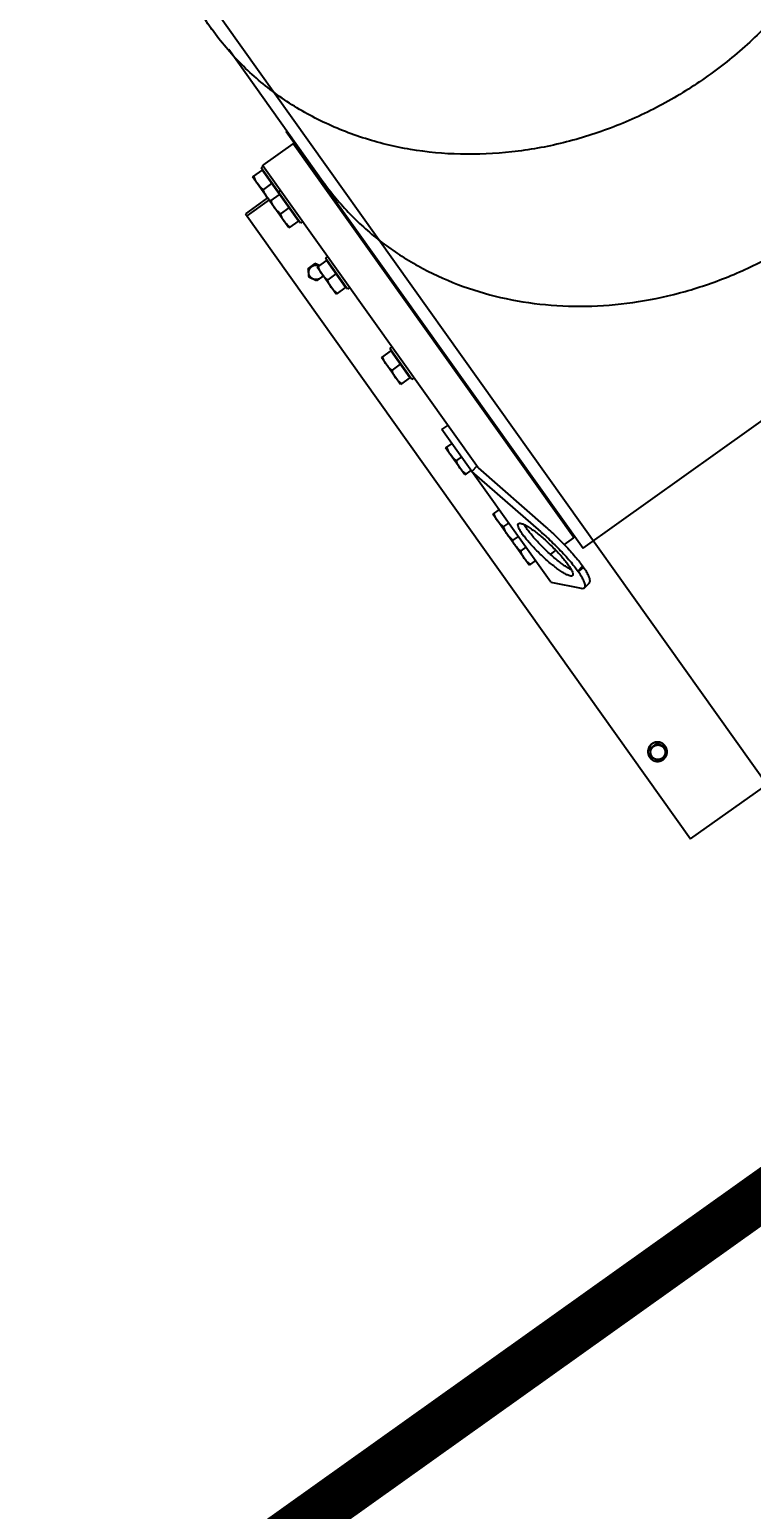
# Model space of a CAD drawing. Header units: feet. Extents: x 2321988 to 2329858, y 6722724 to 6730499.
# Drawn here: x 2326117.284 to 2326118.886, y 6726912.788 to 6726916.07 of the extents above; entities that cross this region are included whole.
import ezdxf

# ---------------------------------------------------------------- set-up
doc = ezdxf.new("R2010")
doc.units = ezdxf.units.FT
doc.header["$MEASUREMENT"] = 0
doc.header["$PDSIZE"] = 5
doc.layers.add('BESS Dimensions', color=3, linetype='Continuous')
doc.layers.add('C-BESS-EQUIPMENT', color=255, linetype='Continuous')
doc.styles.add('TG_DIMS', font='arial.ttf')
doc.dimstyles.new('TG-PROPOSED-ANNO', dxfattribs={"dimtxt": 0.1, "dimasz": 0.1, "dimexe": 0.05, "dimexo": 0.05, "dimgap": 0.02, "dimtad": 0, "dimtih": 1, "dimtoh": 1, "dimdsep": 46, "dimtxsty": 'TG_DIMS', "dimcen": 0, "dimclrd": 256, "dimclre": 256, "dimclrt": 256, "dimaunit": 1, "dimadec": 6, "dimazin": 2, "dimtfac": 1, "dimtofl": 0, "dimtmove": 1, "dimatfit": 3, "dimfxl": 1, "dimtolj": 1, "dimtzin": 0, "dimarcsym": 0})

# ---------------------------------------------------------------- blocks, each defined once
blk = doc.blocks.new('Midpoint Site Plan$0$141KV BREAKER')
at = {"linetype": 'Continuous'}
for p, q in [((26.739, 41.496), (6.31, 41.496)), ((6.31, 41.496), (6.31, 34.033)), ((26.673, 40.768), (26.673, 41.496)), ((26.739, 40.768), (26.739, 41.496)), ((8.708, 41.093), (8.697, 41.093)), ((8.904, 40.98), (8.708, 41.093)), ((8.904, 40.98), (8.893, 40.98)), ((8.904, 40.752), (8.904, 40.98)), ((24.392, 41.093), (24.381, 41.093)), ((24.588, 40.98), (24.392, 41.093)), ((24.588, 40.98), (24.577, 40.98)), ((24.588, 40.752), (24.588, 40.98)), ((8.708, 40.639), (8.697, 40.639)), ((8.708, 40.639), (8.904, 40.752)), ((8.904, 40.752), (8.893, 40.752)), ((14.743, 40.563), (14.743, 40.768)), ((14.743, 40.768), (16.409, 40.768)), ((15.18, 40.563), (15.18, 40.729)), ((15.534, 40.563), (15.534, 40.768)), ((15.971, 40.563), (15.971, 40.729)), ((16.409, 40.563), (16.409, 40.768)), ((17.695, 40.563), (17.695, 40.768)), ((17.695, 40.768), (18.57, 40.768)), ((18.132, 40.563), (18.132, 40.729)), ((18.57, 40.563), (18.57, 40.768)), ((20.647, 40.445), (20.647, 40.768)), ((20.647, 40.768), (21.521, 40.768)), ((21.084, 40.461), (21.084, 40.729)), ((21.521, 40.445), (21.521, 40.768)), ((23.599, 40.445), (23.599, 40.768)), ((23.599, 40.768), (24.473, 40.768)), ((24.036, 40.461), (24.036, 40.729)), ((24.473, 40.445), (24.473, 40.768)), ((24.473, 40.686), (24.588, 40.752)), ((24.588, 40.752), (24.577, 40.752)), ((25.759, 40.768), (27.425, 40.768)), ((25.759, 40.445), (25.759, 40.768)), ((26.197, 40.461), (26.197, 40.729)), ((26.634, 40.445), (26.634, 40.768)), ((26.988, 40.461), (26.988, 40.729)), ((27.425, 40.445), (27.425, 40.768)), ((14.04, 40.563), (13.437, 39.997)), ((14.04, 40.563), (19.027, 40.563)), ((15.275, 39.997), (17.658, 40.563)), ((17.638, 40.374), (15.309, 39.817)), ((17.638, 40.374), (27.509, 40.374)), ((17.693, 40.374), (17.658, 40.563)), ((19.027, 40.563), (19.027, 40.374)), ((20.577, 40.374), (20.577, 40.445)), ((20.577, 40.445), (21.591, 40.445)), ((20.647, 40.461), (21.521, 40.461)), ((21.591, 40.374), (21.591, 40.445)), ((23.529, 40.374), (23.529, 40.445)), ((23.529, 40.445), (24.543, 40.445)), ((23.599, 40.461), (24.473, 40.461)), ((24.543, 40.374), (24.543, 40.445)), ((25.69, 40.445), (27.495, 40.445)), ((25.69, 40.374), (25.69, 40.445)), ((25.759, 40.461), (27.425, 40.461)), ((26.704, 40.374), (26.704, 40.445)), ((27.495, 40.374), (27.495, 40.445)), ((27.519, 39.384), (27.519, 40.364)), ((13.428, 39.731), (13.394, 39.912)), ((14.649, 39.96), (14.649, 40.14)), ((13.9, 39.622), (13.855, 39.622)), ((14.649, 39.384), (14.649, 39.689)), ((27.893, 39.335), (14.275, 39.335)), ((14.275, 39.335), (14.275, 31.385)), ((14.659, 39.374), (27.509, 39.374)), ((14.787, 39.374), (14.787, 39.335)), ((30.566, 39.314), (26.246, 39.314)), ((27.381, 39.374), (27.381, 39.335)), ((27.893, 39.335), (27.893, 39.314))]:
    blk.add_line(p, q, dxfattribs=at)
for centre, start, end in [((27.509, 40.364), 0, 89.9999), ((14.659, 39.384), 180, 269.9999), ((27.509, 39.384), 270.0001, 0)]:
    blk.add_arc(centre, 0.00984, start, end, dxfattribs=at)
for points, start_tangent, end_tangent in [([(8.71, 41.122), (8.702, 41.122), (8.693, 41.121), (8.685, 41.121), (8.677, 41.12), (8.669, 41.119), (8.661, 41.117), (8.653, 41.115), (8.645, 41.114), (8.637, 41.111), (8.629, 41.109), (8.622, 41.106), (8.614, 41.103), (8.607, 41.1), (8.599, 41.097), (8.592, 41.093), (8.585, 41.089), (8.578, 41.085), (8.571, 41.08), (8.564, 41.076), (8.557, 41.071), (8.551, 41.066), (8.544, 41.061), (8.538, 41.055), (8.532, 41.05), (8.527, 41.044), (8.521, 41.038), (8.516, 41.032), (8.51, 41.026), (8.505, 41.019), (8.501, 41.012), (8.496, 41.006), (8.492, 40.999), (8.488, 40.992), (8.484, 40.984), (8.48, 40.977), (8.477, 40.97), (8.473, 40.962), (8.471, 40.954), (8.468, 40.947), (8.465, 40.939), (8.463, 40.931), (8.461, 40.923), (8.46, 40.915), (8.458, 40.907), (8.457, 40.899), (8.456, 40.891), (8.455, 40.882), (8.455, 40.874), (8.455, 40.866)], (-1, 0), (0, -1)), ([(8.501, 40.752), (8.501, 40.759), (8.501, 40.765), (8.501, 40.772), (8.5, 40.778), (8.5, 40.784), (8.5, 40.79), (8.5, 40.797), (8.5, 40.803), (8.5, 40.809), (8.5, 40.815), (8.5, 40.821), (8.5, 40.827), (8.5, 40.833), (8.5, 40.839), (8.5, 40.845), (8.5, 40.851), (8.5, 40.857), (8.5, 40.863), (8.5, 40.869), (8.5, 40.875), (8.5, 40.881), (8.5, 40.887), (8.5, 40.893), (8.5, 40.899), (8.5, 40.905), (8.5, 40.911), (8.5, 40.917), (8.5, 40.923), (8.5, 40.929), (8.5, 40.936), (8.5, 40.942), (8.5, 40.948), (8.5, 40.954), (8.501, 40.96), (8.501, 40.967), (8.501, 40.973), (8.501, 40.98)], (-0.025152, 0.999684), (0.025152, 0.999684)), ([(8.501, 40.98), (8.507, 40.983), (8.512, 40.986), (8.517, 40.989), (8.523, 40.992), (8.528, 40.996), (8.533, 40.999), (8.538, 41.002), (8.543, 41.005), (8.548, 41.008), (8.554, 41.011), (8.559, 41.014), (8.564, 41.017), (8.569, 41.02), (8.574, 41.023), (8.579, 41.026), (8.585, 41.029), (8.59, 41.032), (8.595, 41.035), (8.6, 41.038), (8.605, 41.041), (8.611, 41.044), (8.616, 41.047), (8.621, 41.05), (8.626, 41.053), (8.632, 41.056), (8.637, 41.059), (8.642, 41.062), (8.647, 41.065), (8.653, 41.068), (8.658, 41.071), (8.663, 41.074), (8.669, 41.077), (8.674, 41.081), (8.68, 41.084), (8.686, 41.087), (8.691, 41.09), (8.697, 41.093)], (0.858641, 0.512578), (0.87134, 0.49068)), ([(8.695, 40.671), (8.689, 40.671), (8.682, 40.672), (8.676, 40.672), (8.669, 40.673), (8.662, 40.674), (8.656, 40.675), (8.65, 40.677), (8.643, 40.678), (8.637, 40.68), (8.63, 40.682), (8.624, 40.685), (8.618, 40.687), (8.612, 40.69), (8.606, 40.693), (8.6, 40.696), (8.595, 40.7), (8.589, 40.703), (8.584, 40.707), (8.578, 40.711), (8.573, 40.715), (8.568, 40.719), (8.563, 40.724), (8.558, 40.728), (8.554, 40.733), (8.549, 40.738), (8.545, 40.743), (8.541, 40.748), (8.537, 40.754), (8.533, 40.759), (8.53, 40.765), (8.526, 40.771), (8.523, 40.776), (8.52, 40.782), (8.517, 40.788), (8.515, 40.795), (8.513, 40.801), (8.51, 40.807), (8.509, 40.814), (8.507, 40.82), (8.505, 40.826), (8.504, 40.833), (8.503, 40.84), (8.502, 40.846), (8.502, 40.853), (8.501, 40.859), (8.501, 40.866), (8.501, 40.873), (8.502, 40.879), (8.502, 40.886), (8.503, 40.893), (8.504, 40.899), (8.505, 40.906), (8.507, 40.912), (8.509, 40.919), (8.51, 40.925), (8.513, 40.931), (8.515, 40.938), (8.517, 40.944), (8.52, 40.95), (8.523, 40.956), (8.526, 40.962), (8.53, 40.967), (8.533, 40.973), (8.537, 40.978), (8.541, 40.984), (8.545, 40.989), (8.549, 40.994), (8.554, 40.999), (8.558, 41.004), (8.563, 41.008), (8.568, 41.013), (8.573, 41.017), (8.578, 41.021), (8.584, 41.025), (8.589, 41.029), (8.595, 41.033), (8.6, 41.036), (8.606, 41.039), (8.612, 41.042), (8.618, 41.045), (8.624, 41.047), (8.63, 41.05), (8.637, 41.052), (8.643, 41.054), (8.65, 41.055), (8.656, 41.057), (8.662, 41.058), (8.669, 41.059), (8.676, 41.06), (8.682, 41.06), (8.689, 41.061), (8.695, 41.061)], (-1, 0), (1, 0)), ([(8.695, 41.061), (8.702, 41.061), (8.709, 41.06), (8.715, 41.06), (8.722, 41.059), (8.728, 41.058), (8.735, 41.057), (8.741, 41.055), (8.748, 41.054), (8.754, 41.052), (8.76, 41.05), (8.767, 41.047), (8.773, 41.045), (8.779, 41.042), (8.785, 41.039), (8.791, 41.036), (8.796, 41.033), (8.802, 41.029), (8.807, 41.025), (8.813, 41.021), (8.818, 41.017), (8.823, 41.013), (8.828, 41.008), (8.833, 41.004), (8.837, 40.999), (8.842, 40.994), (8.846, 40.989), (8.85, 40.984), (8.854, 40.978), (8.858, 40.973), (8.861, 40.967), (8.865, 40.962), (8.868, 40.956), (8.871, 40.95), (8.873, 40.944), (8.876, 40.938), (8.878, 40.931), (8.88, 40.925), (8.882, 40.919), (8.884, 40.912), (8.885, 40.906), (8.887, 40.899), (8.888, 40.893), (8.889, 40.886), (8.889, 40.879), (8.889, 40.873), (8.89, 40.866), (8.889, 40.859), (8.889, 40.853), (8.889, 40.846), (8.888, 40.84), (8.887, 40.833), (8.885, 40.826), (8.884, 40.82), (8.882, 40.814), (8.88, 40.807), (8.878, 40.801), (8.876, 40.795), (8.873, 40.788), (8.871, 40.782), (8.868, 40.776), (8.865, 40.771), (8.861, 40.765), (8.858, 40.759), (8.854, 40.754), (8.85, 40.748), (8.846, 40.743), (8.842, 40.738), (8.837, 40.733), (8.833, 40.728), (8.828, 40.724), (8.823, 40.719), (8.818, 40.715), (8.813, 40.711), (8.807, 40.707), (8.802, 40.703), (8.796, 40.7), (8.791, 40.696), (8.785, 40.693), (8.779, 40.69), (8.773, 40.687), (8.767, 40.685), (8.76, 40.682), (8.754, 40.68), (8.748, 40.678), (8.741, 40.677), (8.735, 40.675), (8.728, 40.674), (8.722, 40.673), (8.715, 40.672), (8.709, 40.672), (8.702, 40.671), (8.695, 40.671)], (1, 0), (-1, 0)), ([(8.697, 41.093), (8.703, 41.09), (8.708, 41.087), (8.713, 41.084), (8.719, 41.081), (8.724, 41.077), (8.729, 41.074), (8.734, 41.071), (8.739, 41.068), (8.745, 41.065), (8.75, 41.062), (8.755, 41.059), (8.76, 41.056), (8.765, 41.053), (8.77, 41.05), (8.775, 41.047), (8.781, 41.044), (8.786, 41.041), (8.791, 41.038), (8.796, 41.035), (8.801, 41.032), (8.807, 41.029), (8.812, 41.026), (8.817, 41.023), (8.822, 41.02), (8.828, 41.017), (8.833, 41.014), (8.838, 41.011), (8.843, 41.008), (8.849, 41.005), (8.854, 41.002), (8.86, 40.999), (8.865, 40.996), (8.87, 40.992), (8.876, 40.989), (8.882, 40.986), (8.887, 40.983), (8.893, 40.98)], (0.858641, -0.512578), (0.87134, -0.49068)), ([(8.965, 40.866), (8.964, 40.874), (8.964, 40.882), (8.963, 40.891), (8.962, 40.899), (8.961, 40.907), (8.96, 40.915), (8.958, 40.923), (8.956, 40.931), (8.954, 40.939), (8.952, 40.947), (8.949, 40.954), (8.946, 40.962), (8.943, 40.97), (8.939, 40.977), (8.936, 40.984), (8.932, 40.992), (8.928, 40.999), (8.923, 41.006), (8.919, 41.012), (8.914, 41.019), (8.909, 41.026), (8.904, 41.032), (8.898, 41.038), (8.893, 41.044), (8.887, 41.05), (8.881, 41.055), (8.875, 41.061), (8.869, 41.066), (8.862, 41.071), (8.856, 41.076), (8.849, 41.08), (8.842, 41.085), (8.835, 41.089), (8.828, 41.093), (8.82, 41.097), (8.813, 41.1), (8.805, 41.103), (8.798, 41.106), (8.79, 41.109), (8.782, 41.111), (8.774, 41.114), (8.766, 41.115), (8.758, 41.117), (8.75, 41.119), (8.742, 41.12), (8.734, 41.121), (8.726, 41.121), (8.718, 41.122), (8.71, 41.122)], (0, 1), (-1, 0)), ([(8.971, 40.866), (8.97, 40.874), (8.97, 40.882), (8.969, 40.891), (8.968, 40.899), (8.967, 40.907), (8.966, 40.915), (8.964, 40.923), (8.962, 40.931), (8.96, 40.939), (8.958, 40.947), (8.955, 40.954), (8.952, 40.962), (8.949, 40.97), (8.945, 40.977), (8.942, 40.984), (8.938, 40.992), (8.934, 40.999), (8.929, 41.006), (8.925, 41.012), (8.92, 41.019), (8.915, 41.026), (8.91, 41.032), (8.904, 41.038), (8.899, 41.044), (8.893, 41.05), (8.887, 41.055), (8.881, 41.061), (8.875, 41.066), (8.868, 41.071), (8.862, 41.076), (8.855, 41.08), (8.848, 41.085), (8.841, 41.089), (8.834, 41.093), (8.826, 41.097), (8.819, 41.1), (8.811, 41.103), (8.804, 41.106), (8.796, 41.109), (8.788, 41.111), (8.78, 41.114), (8.772, 41.115), (8.764, 41.117), (8.756, 41.119), (8.748, 41.12), (8.74, 41.121), (8.732, 41.121), (8.724, 41.122), (8.716, 41.122)], (0, 1), (-1, 0)), ([(8.893, 40.98), (8.893, 40.973), (8.893, 40.967), (8.893, 40.96), (8.893, 40.954), (8.892, 40.948), (8.892, 40.942), (8.892, 40.936), (8.892, 40.929), (8.892, 40.923), (8.892, 40.917), (8.892, 40.911), (8.892, 40.905), (8.892, 40.899), (8.892, 40.893), (8.892, 40.887), (8.892, 40.881), (8.892, 40.875), (8.892, 40.869), (8.892, 40.863), (8.892, 40.857), (8.892, 40.851), (8.892, 40.845), (8.892, 40.839), (8.892, 40.833), (8.892, 40.827), (8.892, 40.821), (8.892, 40.815), (8.892, 40.809), (8.892, 40.803), (8.892, 40.797), (8.892, 40.79), (8.892, 40.784), (8.893, 40.778), (8.893, 40.772), (8.893, 40.765), (8.893, 40.759), (8.893, 40.752)], (-0.025152, -0.999684), (0.025152, -0.999684)), ([(24.184, 40.768), (24.184, 40.772), (24.184, 40.778), (24.184, 40.784), (24.184, 40.79), (24.184, 40.797), (24.184, 40.803), (24.183, 40.809), (24.183, 40.815), (24.183, 40.821), (24.183, 40.827), (24.183, 40.833), (24.183, 40.839), (24.183, 40.845), (24.183, 40.851), (24.183, 40.857), (24.183, 40.863), (24.183, 40.869), (24.183, 40.875), (24.183, 40.881), (24.183, 40.887), (24.183, 40.893), (24.183, 40.899), (24.183, 40.905), (24.183, 40.911), (24.183, 40.917), (24.183, 40.923), (24.184, 40.929), (24.184, 40.936), (24.184, 40.942), (24.184, 40.948), (24.184, 40.954), (24.184, 40.96), (24.184, 40.967), (24.184, 40.973), (24.185, 40.98)], (-0.022443, 0.999748), (0.025152, 0.999684)), ([(24.185, 40.98), (24.19, 40.983), (24.195, 40.986), (24.201, 40.989), (24.206, 40.992), (24.211, 40.996), (24.217, 40.999), (24.222, 41.002), (24.227, 41.005), (24.232, 41.008), (24.237, 41.011), (24.242, 41.014), (24.247, 41.017), (24.253, 41.02), (24.258, 41.023), (24.263, 41.026), (24.268, 41.029), (24.273, 41.032), (24.278, 41.035), (24.284, 41.038), (24.289, 41.041), (24.294, 41.044), (24.299, 41.047), (24.305, 41.05), (24.31, 41.053), (24.315, 41.056), (24.32, 41.059), (24.326, 41.062), (24.331, 41.065), (24.336, 41.068), (24.342, 41.071), (24.347, 41.074), (24.352, 41.077), (24.358, 41.081), (24.364, 41.084), (24.369, 41.087), (24.375, 41.09), (24.381, 41.093)], (0.858641, 0.512578), (0.87134, 0.49068)), ([(24.211, 40.768), (24.21, 40.771), (24.207, 40.776), (24.204, 40.782), (24.201, 40.788), (24.198, 40.795), (24.196, 40.801), (24.194, 40.807), (24.192, 40.814), (24.19, 40.82), (24.189, 40.826), (24.188, 40.833), (24.187, 40.84), (24.186, 40.846), (24.185, 40.853), (24.185, 40.859), (24.185, 40.866), (24.185, 40.873), (24.185, 40.879), (24.186, 40.886), (24.187, 40.893), (24.188, 40.899), (24.189, 40.906), (24.19, 40.912), (24.192, 40.919), (24.194, 40.925), (24.196, 40.931), (24.198, 40.938), (24.201, 40.944), (24.204, 40.95), (24.207, 40.956), (24.21, 40.962), (24.213, 40.967), (24.217, 40.973), (24.22, 40.978), (24.224, 40.984), (24.228, 40.989), (24.233, 40.994), (24.237, 40.999), (24.242, 41.004), (24.247, 41.008), (24.251, 41.013), (24.257, 41.017), (24.262, 41.021), (24.267, 41.025), (24.273, 41.029), (24.278, 41.033), (24.284, 41.036), (24.29, 41.039), (24.296, 41.042), (24.302, 41.045), (24.308, 41.047), (24.314, 41.05), (24.32, 41.052), (24.327, 41.054), (24.333, 41.055), (24.34, 41.057), (24.346, 41.058), (24.353, 41.059), (24.359, 41.06), (24.366, 41.06), (24.372, 41.061), (24.379, 41.061)], (-0.502155, 0.864778), (1, 0)), ([(24.379, 41.061), (24.386, 41.061), (24.392, 41.06), (24.399, 41.06), (24.405, 41.059), (24.412, 41.058), (24.418, 41.057), (24.425, 41.055), (24.431, 41.054), (24.438, 41.052), (24.444, 41.05), (24.45, 41.047), (24.456, 41.045), (24.462, 41.042), (24.468, 41.039), (24.474, 41.036), (24.48, 41.033), (24.485, 41.029), (24.491, 41.025), (24.496, 41.021), (24.501, 41.017), (24.507, 41.013), (24.511, 41.008), (24.516, 41.004), (24.521, 40.999), (24.525, 40.994), (24.53, 40.989), (24.534, 40.984), (24.538, 40.978), (24.541, 40.973), (24.545, 40.967), (24.548, 40.962), (24.551, 40.956), (24.554, 40.95), (24.557, 40.944), (24.56, 40.938), (24.562, 40.931), (24.564, 40.925), (24.566, 40.919), (24.568, 40.912), (24.569, 40.906), (24.57, 40.899), (24.571, 40.893), (24.572, 40.886), (24.573, 40.879), (24.573, 40.873), (24.573, 40.866), (24.573, 40.859), (24.573, 40.853), (24.572, 40.846), (24.571, 40.84), (24.57, 40.833), (24.569, 40.826), (24.568, 40.82), (24.566, 40.814), (24.564, 40.807), (24.562, 40.801), (24.56, 40.795), (24.557, 40.788), (24.554, 40.782), (24.551, 40.776), (24.548, 40.771), (24.545, 40.765), (24.541, 40.759), (24.538, 40.754), (24.534, 40.748), (24.53, 40.743), (24.525, 40.738), (24.521, 40.733), (24.516, 40.728), (24.511, 40.724), (24.507, 40.719), (24.501, 40.715), (24.496, 40.711), (24.491, 40.707), (24.485, 40.703), (24.48, 40.7), (24.474, 40.696), (24.473, 40.696)], (1, 0), (-0.873242, -0.487286)), ([(24.381, 41.093), (24.386, 41.09), (24.392, 41.087), (24.397, 41.084), (24.402, 41.081), (24.407, 41.077), (24.413, 41.074), (24.418, 41.071), (24.423, 41.068), (24.428, 41.065), (24.433, 41.062), (24.438, 41.059), (24.444, 41.056), (24.449, 41.053), (24.454, 41.05), (24.459, 41.047), (24.464, 41.044), (24.469, 41.041), (24.475, 41.038), (24.48, 41.035), (24.485, 41.032), (24.49, 41.029), (24.495, 41.026), (24.501, 41.023), (24.506, 41.02), (24.511, 41.017), (24.516, 41.014), (24.522, 41.011), (24.527, 41.008), (24.532, 41.005), (24.538, 41.002), (24.543, 40.999), (24.549, 40.996), (24.554, 40.992), (24.56, 40.989), (24.565, 40.986), (24.571, 40.983), (24.577, 40.98)], (0.858641, -0.512578), (0.87134, -0.49068)), ([(24.577, 40.98), (24.577, 40.973), (24.576, 40.967), (24.576, 40.96), (24.576, 40.954), (24.576, 40.948), (24.576, 40.942), (24.576, 40.936), (24.576, 40.929), (24.576, 40.923), (24.575, 40.917), (24.575, 40.911), (24.575, 40.905), (24.575, 40.899), (24.575, 40.893), (24.575, 40.887), (24.575, 40.881), (24.575, 40.875), (24.575, 40.869), (24.575, 40.863), (24.575, 40.857), (24.575, 40.851), (24.575, 40.845), (24.575, 40.839), (24.575, 40.833), (24.575, 40.827), (24.575, 40.821), (24.575, 40.815), (24.576, 40.809), (24.576, 40.803), (24.576, 40.797), (24.576, 40.79), (24.576, 40.784), (24.576, 40.778), (24.576, 40.772), (24.576, 40.765), (24.577, 40.759), (24.577, 40.752)], (-0.025152, -0.999684), (0.025152, -0.999684)), ([(8.455, 40.866), (8.455, 40.858), (8.455, 40.85), (8.456, 40.842), (8.457, 40.833), (8.458, 40.825), (8.46, 40.817), (8.461, 40.809), (8.463, 40.801), (8.465, 40.793), (8.468, 40.785), (8.471, 40.778), (8.473, 40.77), (8.477, 40.763), (8.48, 40.755), (8.484, 40.748), (8.488, 40.741), (8.492, 40.733), (8.496, 40.727), (8.501, 40.72), (8.505, 40.713), (8.51, 40.707), (8.516, 40.7), (8.521, 40.694), (8.527, 40.688), (8.532, 40.682), (8.538, 40.677), (8.544, 40.671), (8.551, 40.666), (8.557, 40.661), (8.564, 40.656), (8.571, 40.652), (8.578, 40.647), (8.585, 40.643), (8.592, 40.639), (8.599, 40.636), (8.607, 40.632), (8.614, 40.629), (8.622, 40.626), (8.629, 40.623), (8.637, 40.621), (8.645, 40.619), (8.653, 40.617), (8.661, 40.615), (8.669, 40.614), (8.677, 40.612), (8.685, 40.611), (8.693, 40.611), (8.702, 40.61), (8.71, 40.61)], (0, -1), (1, 0)), ([(8.697, 40.639), (8.691, 40.642), (8.686, 40.645), (8.68, 40.648), (8.674, 40.652), (8.669, 40.655), (8.663, 40.658), (8.658, 40.661), (8.653, 40.664), (8.647, 40.667), (8.642, 40.67), (8.637, 40.673), (8.632, 40.676), (8.626, 40.679), (8.621, 40.682), (8.616, 40.685), (8.611, 40.688), (8.605, 40.691), (8.6, 40.694), (8.595, 40.697), (8.59, 40.7), (8.585, 40.703), (8.579, 40.706), (8.574, 40.709), (8.569, 40.712), (8.564, 40.715), (8.559, 40.718), (8.554, 40.721), (8.548, 40.724), (8.543, 40.727), (8.538, 40.73), (8.533, 40.733), (8.528, 40.737), (8.523, 40.74), (8.517, 40.743), (8.512, 40.746), (8.507, 40.749), (8.501, 40.752)], (-0.87134, 0.49068), (-0.858641, 0.512578)), ([(8.893, 40.752), (8.887, 40.749), (8.882, 40.746), (8.876, 40.743), (8.87, 40.74), (8.865, 40.737), (8.86, 40.733), (8.854, 40.73), (8.849, 40.727), (8.843, 40.724), (8.838, 40.721), (8.833, 40.718), (8.828, 40.715), (8.822, 40.712), (8.817, 40.709), (8.812, 40.706), (8.807, 40.703), (8.801, 40.7), (8.796, 40.697), (8.791, 40.694), (8.786, 40.691), (8.781, 40.688), (8.775, 40.685), (8.77, 40.682), (8.765, 40.679), (8.76, 40.676), (8.755, 40.673), (8.75, 40.67), (8.745, 40.667), (8.739, 40.664), (8.734, 40.661), (8.729, 40.658), (8.724, 40.655), (8.719, 40.652), (8.713, 40.648), (8.708, 40.645), (8.703, 40.642), (8.697, 40.639)], (-0.87134, -0.49068), (-0.858641, -0.512578)), ([(8.71, 40.61), (8.718, 40.61), (8.726, 40.611), (8.734, 40.611), (8.742, 40.612), (8.75, 40.614), (8.758, 40.615), (8.766, 40.617), (8.774, 40.619), (8.782, 40.621), (8.79, 40.623), (8.798, 40.626), (8.805, 40.629), (8.813, 40.632), (8.82, 40.636), (8.828, 40.639), (8.835, 40.643), (8.842, 40.647), (8.849, 40.652), (8.856, 40.656), (8.862, 40.661), (8.869, 40.666), (8.875, 40.671), (8.881, 40.677), (8.887, 40.682), (8.893, 40.688), (8.898, 40.694), (8.904, 40.7), (8.909, 40.707), (8.914, 40.713), (8.919, 40.72), (8.923, 40.727), (8.928, 40.733), (8.932, 40.741), (8.936, 40.748), (8.939, 40.755), (8.943, 40.763), (8.946, 40.77), (8.949, 40.778), (8.952, 40.785), (8.954, 40.793), (8.956, 40.801), (8.958, 40.809), (8.96, 40.817), (8.961, 40.825), (8.962, 40.833), (8.963, 40.842), (8.964, 40.85), (8.964, 40.858), (8.965, 40.866)], (1, 0), (0, 1)), ([(8.716, 40.61), (8.724, 40.61), (8.732, 40.611), (8.74, 40.611), (8.748, 40.612), (8.756, 40.614), (8.764, 40.615), (8.772, 40.617), (8.78, 40.619), (8.788, 40.621), (8.796, 40.623), (8.804, 40.626), (8.811, 40.629), (8.819, 40.632), (8.826, 40.636), (8.834, 40.639), (8.841, 40.643), (8.848, 40.647), (8.855, 40.652), (8.862, 40.656), (8.868, 40.661), (8.875, 40.666), (8.881, 40.671), (8.887, 40.677), (8.893, 40.682), (8.899, 40.688), (8.904, 40.694), (8.91, 40.7), (8.915, 40.707), (8.92, 40.713), (8.925, 40.72), (8.929, 40.727), (8.934, 40.733), (8.938, 40.741), (8.942, 40.748), (8.945, 40.755), (8.949, 40.763), (8.952, 40.77), (8.955, 40.778), (8.958, 40.785), (8.96, 40.793), (8.962, 40.801), (8.964, 40.809), (8.966, 40.817), (8.967, 40.825), (8.968, 40.833), (8.969, 40.842), (8.97, 40.85), (8.97, 40.858), (8.971, 40.866)], (1, 0), (0, 1)), ([(14.743, 40.729), (14.8, 40.746), (14.854, 40.758), (14.908, 40.765), (14.962, 40.768)], (0.948683, 0.316228), (1, 0)), ([(14.962, 40.768), (15.004, 40.766), (15.047, 40.762), (15.091, 40.754), (15.135, 40.743), (15.18, 40.729)], (1, 0), (0.948683, -0.316228)), ([(15.18, 40.729), (15.237, 40.746), (15.292, 40.758), (15.345, 40.765), (15.399, 40.768)], (0.948683, 0.316228), (1, 0)), ([(15.399, 40.768), (15.442, 40.766), (15.485, 40.762), (15.528, 40.754), (15.534, 40.752)], (1, 0), (0.975877, -0.21832)), ([(15.534, 40.729), (15.591, 40.746), (15.645, 40.758), (15.699, 40.765), (15.753, 40.768)], (0.948683, 0.316228), (1, 0)), ([(15.753, 40.768), (15.795, 40.766), (15.838, 40.762), (15.882, 40.754), (15.926, 40.743), (15.971, 40.729)], (1, 0), (0.948683, -0.316228)), ([(15.971, 40.729), (16.028, 40.746), (16.083, 40.758), (16.136, 40.765), (16.19, 40.768)], (0.948683, 0.316228), (1, 0)), ([(16.19, 40.768), (16.233, 40.766), (16.276, 40.762), (16.319, 40.754), (16.363, 40.743), (16.409, 40.729)], (1, 0), (0.948683, -0.316228)), ([(17.695, 40.729), (17.752, 40.746), (17.806, 40.758), (17.86, 40.765), (17.913, 40.768)], (0.948683, 0.316228), (1, 0)), ([(17.913, 40.768), (17.956, 40.766), (17.999, 40.762), (18.042, 40.754), (18.087, 40.743), (18.132, 40.729)], (1, 0), (0.948683, -0.316228)), ([(18.132, 40.729), (18.189, 40.746), (18.243, 40.758), (18.297, 40.765), (18.351, 40.768)], (0.948683, 0.316228), (1, 0)), ([(18.351, 40.768), (18.394, 40.766), (18.437, 40.762), (18.48, 40.754), (18.524, 40.743), (18.57, 40.729)], (1, 0), (0.948683, -0.316228)), ([(20.647, 40.729), (20.703, 40.746), (20.758, 40.758), (20.812, 40.765), (20.865, 40.768)], (0.948683, 0.316228), (1, 0)), ([(20.865, 40.768), (20.908, 40.766), (20.951, 40.762), (20.994, 40.754), (21.038, 40.743), (21.084, 40.729)], (1, 0), (0.948683, -0.316228)), ([(21.084, 40.729), (21.141, 40.746), (21.195, 40.758), (21.249, 40.765), (21.303, 40.768)], (0.948683, 0.316228), (1, 0)), ([(21.303, 40.768), (21.346, 40.766), (21.389, 40.762), (21.432, 40.754), (21.476, 40.743), (21.521, 40.729)], (1, 0), (0.948683, -0.316228)), ([(23.599, 40.729), (23.655, 40.746), (23.71, 40.758), (23.764, 40.765), (23.817, 40.768)], (0.948683, 0.316228), (1, 0)), ([(23.817, 40.768), (23.86, 40.766), (23.903, 40.762), (23.946, 40.754), (23.99, 40.743), (24.036, 40.729)], (1, 0), (0.948683, -0.316228)), ([(24.036, 40.729), (24.093, 40.746), (24.147, 40.758), (24.201, 40.765), (24.255, 40.768)], (0.948683, 0.316228), (1, 0)), ([(24.255, 40.768), (24.298, 40.766), (24.34, 40.762), (24.384, 40.754), (24.428, 40.743), (24.473, 40.729)], (1, 0), (0.948683, -0.316228)), ([(24.577, 40.752), (24.571, 40.749), (24.565, 40.746), (24.56, 40.743), (24.554, 40.74), (24.549, 40.737), (24.543, 40.733), (24.538, 40.73), (24.532, 40.727), (24.527, 40.724), (24.522, 40.721), (24.516, 40.718), (24.511, 40.715), (24.506, 40.712), (24.501, 40.709), (24.495, 40.706), (24.49, 40.703), (24.485, 40.7), (24.48, 40.697), (24.475, 40.694), (24.473, 40.693)], (-0.87134, -0.49068), (-0.864911, -0.501925)), ([(25.759, 40.729), (25.816, 40.746), (25.871, 40.758), (25.925, 40.765), (25.978, 40.768)], (0.948683, 0.316228), (1, 0)), ([(25.978, 40.768), (26.021, 40.766), (26.064, 40.762), (26.107, 40.754), (26.151, 40.743), (26.197, 40.729)], (1, 0), (0.948683, -0.316228)), ([(26.197, 40.729), (26.254, 40.746), (26.308, 40.758), (26.362, 40.765), (26.416, 40.768)], (0.948683, 0.316228), (1, 0)), ([(26.416, 40.768), (26.458, 40.766), (26.501, 40.762), (26.545, 40.754), (26.589, 40.743), (26.634, 40.729)], (1, 0), (0.948683, -0.316228)), ([(26.634, 40.752), (26.662, 40.758), (26.716, 40.765), (26.769, 40.768)], (0.97585, 0.218443), (1, 0)), ([(26.769, 40.768), (26.812, 40.766), (26.855, 40.762), (26.898, 40.754), (26.942, 40.743), (26.988, 40.729)], (1, 0), (0.948683, -0.316228)), ([(26.988, 40.729), (27.045, 40.746), (27.099, 40.758), (27.153, 40.765), (27.207, 40.768)], (0.948683, 0.316228), (1, 0)), ([(27.207, 40.768), (27.249, 40.766), (27.292, 40.762), (27.336, 40.754), (27.38, 40.743), (27.425, 40.729)], (1, 0), (0.948683, -0.316228)), ([(13.843, 39.989), (13.842, 40), (13.859, 40.033), (13.903, 40.071), (13.972, 40.111), (14.064, 40.154), (14.176, 40.196), (14.307, 40.238), (14.451, 40.279), (14.606, 40.316), (14.767, 40.35), (14.929, 40.379), (15.088, 40.402), (15.241, 40.42), (15.382, 40.43), (15.507, 40.434)], (-0.220257, 0.975442), (1, 0)), ([(13.993, 39.925), (14.005, 39.932), (14.097, 39.975), (14.21, 40.018), (14.341, 40.06), (14.485, 40.101), (14.64, 40.139), (14.8, 40.173), (14.963, 40.202), (15.122, 40.225), (15.274, 40.242), (15.415, 40.253), (15.541, 40.257)], (0.880234, 0.474539), (1, 0)), ([(15.806, 40.361), (15.807, 40.35), (15.79, 40.316), (15.746, 40.279), (15.677, 40.238), (15.585, 40.196), (15.472, 40.154), (15.342, 40.111), (15.197, 40.071), (15.043, 40.033), (14.882, 40), (14.72, 39.971), (14.56, 39.947), (14.408, 39.93), (14.267, 39.92), (14.142, 39.916)], (0.220257, -0.975442), (-1, 0)), ([(15.507, 40.434), (15.614, 40.43), (15.7, 40.42), (15.761, 40.402), (15.797, 40.379), (15.806, 40.361)], (1, 0), (0.220257, -0.975442)), ([(15.541, 40.257), (15.648, 40.253), (15.693, 40.249)], (1, 0), (0.99259, -0.121511)), ([(13.437, 39.997), (13.4, 39.949), (13.394, 39.912)], (-0.728979, -0.684537), (0.159012, -0.987277)), ([(13.394, 39.912), (13.395, 39.907), (13.424, 39.871), (13.484, 39.842), (13.576, 39.82), (13.696, 39.807), (13.843, 39.803)], (0.159012, -0.987277), (1, 0)), ([(13.855, 39.622), (13.853, 39.638), (13.851, 39.653), (13.849, 39.668), (13.848, 39.681), (13.847, 39.693), (13.845, 39.704), (13.844, 39.714), (13.843, 39.724), (13.843, 39.732), (13.842, 39.741), (13.841, 39.755), (13.84, 39.767), (13.84, 39.778), (13.84, 39.787), (13.843, 39.803)], (-0.12736, 0.991857), (1, 0.000023)), ([(15.275, 39.997), (15.059, 39.949), (14.839, 39.907), (14.619, 39.871), (14.405, 39.842), (14.202, 39.82), (14.013, 39.807), (13.843, 39.803)], (-0.972967, -0.230944), (-1, 0)), ([(14.142, 39.916), (14.035, 39.92), (13.949, 39.93), (13.887, 39.947), (13.851, 39.971), (13.843, 39.989)], (-1, 0), (-0.220257, 0.975442)), ([(13.9, 39.622), (13.896, 39.638), (13.892, 39.653), (13.889, 39.668), (13.885, 39.681), (13.882, 39.693), (13.879, 39.704), (13.876, 39.714), (13.873, 39.724), (13.871, 39.732), (13.868, 39.741), (13.864, 39.755), (13.86, 39.767), (13.856, 39.778), (13.853, 39.787), (13.85, 39.794), (13.843, 39.803)], (-0.245539, 0.969387), (-1, 0)), ([(15.309, 39.817), (15.098, 39.77), (14.882, 39.728), (14.667, 39.692), (14.457, 39.663), (14.256, 39.641), (14.069, 39.627), (13.9, 39.622)], (-0.972597, -0.232496), (-0.99997, -0.007711)), ([(13.428, 39.731), (13.429, 39.728), (13.455, 39.692), (13.513, 39.663), (13.6, 39.641), (13.715, 39.627), (13.855, 39.622)], (0.16706, -0.985947), (0.999968, -0.008035)), ([(26.246, 39.314), (25.118, 39.228), (24.01, 38.974), (22.939, 38.554), (21.926, 37.977), (20.986, 37.252), (20.136, 36.391), (19.391, 35.41), (18.763, 34.325), (18.263, 33.155), (17.9, 31.919), (17.679, 30.639), (17.605, 29.336)], (-1, 0), (0, -1)), ([(22.582, 29.336), (22.671, 30.765), (22.935, 32.165), (23.369, 33.507), (23.964, 34.763), (24.708, 35.91), (25.585, 36.922), (26.579, 37.78), (27.668, 38.466), (28.831, 38.966), (30.043, 39.271), (31.248, 39.373)], (0, 1), (0.99999, 0.004549)), ([(31.248, 39.373), (31.281, 39.373), (32.518, 39.271), (33.02, 39.17)], (0.99999, 0.004549), (0.973419, -0.229033)), ([(31.248, 19.3), (30.045, 19.402), (28.833, 19.706), (27.67, 20.206), (26.58, 20.892), (25.586, 21.75), (24.708, 22.762), (23.964, 23.909), (23.369, 25.166), (22.935, 26.508), (22.671, 27.908), (22.582, 29.336)], (-0.99999, 0.004545), (0, 1))]:
    blk.add_spline(points, degree=3, dxfattribs=dict(at, start_tangent=start_tangent, end_tangent=end_tangent))
blk = doc.blocks.new('*D109')
at = {"layer": 'BESS Dimensions', "lineweight": -2, "transparency": 16777216}
for p, q in [((2326125.1693, 6727002.8662), (2326110.2842, 6727023.7584)), ((2326105.0412, 6727013.8836), (2326040.7778, 6726968.0974)), ((2325956.6732, 6726908.1749), (2326020.9365, 6726953.961)), ((2325960.5127, 6726885.5523), (2325945.6276, 6726906.4444))]:
    blk.add_line(p, q, dxfattribs=at)
at = {"layer": 'BESS Dimensions', "transparency": 16777216}
for points in [[(2326104.0741, 6727015.241), (2326106.0083, 6727012.5262), (2326113.1855, 6727019.6862)], [(2325955.7061, 6726909.5323), (2325957.6403, 6726906.8175), (2325948.5289, 6726902.3723)]]:
    blk.add_solid(points, dxfattribs=at)
at = {"layer": 'Defpoints', "color": 0, "transparency": 16777216}
for p in [(2326128.0706, 6726998.7941), (2325948.5289, 6726902.3723), (2325963.414, 6726881.4801)]:
    blk.add_point(p, dxfattribs=at)
at = {"layer": 'BESS Dimensions', "transparency": 16777216, "insert": (2326030.8572, 6726961.0292), "char_height": 10, "attachment_point": 5, "style": 'TG_DIMS'}
blk.add_mtext("\\A1;202.17'", dxfattribs=at)

msp = doc.modelspace()

# ---------------------------------------------------------------- linework, layer by layer
at = {"layer": 'C-BESS-EQUIPMENT'}
msp.add_lwpolyline([(2325996.5737, 6726826.3218), (2326168.0101, 6726948.4662)], dxfattribs=at)
msp.add_lwpolyline([(2326117.3394, 6726916.6146), (2326122.6332, 6726920.3863), (2326126.4049, 6726915.0925), (2326121.1111, 6726911.3208)], close=True, dxfattribs=at)
at = {"layer": 'C-BESS-EQUIPMENT', "const_width": 0.1083}
msp.add_lwpolyline([(2326111.4069, 6726908.1384), (2326119.4609, 6726913.8767)], dxfattribs=at)

# ---------------------------------------------------------------- block references
at = {"layer": 'C-BESS-EQUIPMENT', "xscale": 0.08333333333333331, "yscale": 0.08333333333333331, "zscale": 0.08333333333333331, "rotation": 125.4687976106775}
msp.add_blockref('Midpoint Site Plan$0$141KV BREAKER', (2326121.8721, 6726915.8536), dxfattribs=at)

# ---------------------------------------------------------------- dimensions: what is measured, and where the dimension line sits
at = {"layer": 'BESS Dimensions'}
dim = msp.add_aligned_dim(p1=(2326128.0706, 6726998.7941), p2=(2325963.414, 6726881.4801), distance=-25.6525, dimstyle='TG-PROPOSED-ANNO', override={"dimscale": 50, "dimpost": "'"}, dxfattribs=at)
dim.commit()
dim.dimension.update_dxf_attribs({"geometry": '*D109', "text_midpoint": (2326030.8572, 6726961.0292)})

doc.saveas('drawing.dxf')
